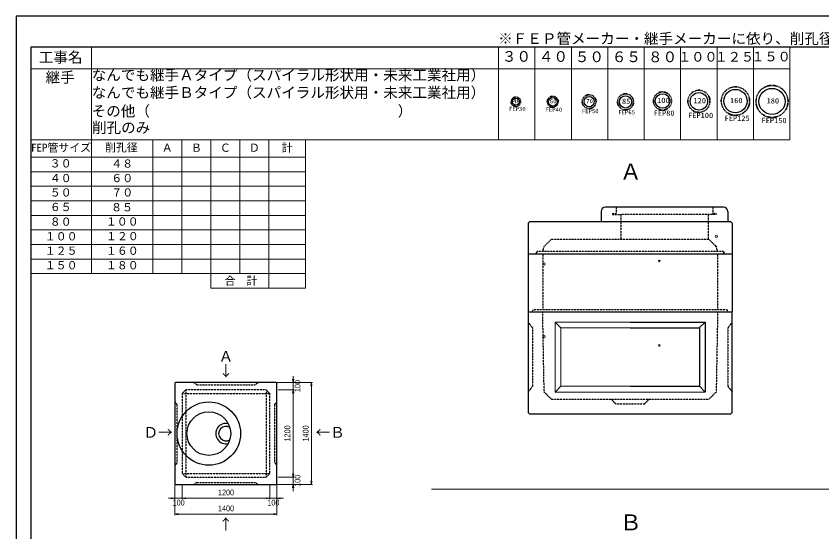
# Model space of a CAD drawing. Units: millimetres, scale not verified. Extents: x -420 to 421, y -297 to 297.
# Drawn here: x -420 to 132, y -57 to 297 of the extents above; entities that cross this region are included whole.
import ezdxf
from ezdxf.enums import TextEntityAlignment as Align

# ---------------------------------------------------------------- set-up
doc = ezdxf.new("R2010")
doc.units = ezdxf.units.MM
doc.header["$PDMODE"] = 32
doc.header["$PDSIZE"] = 0.5
doc.linetypes.add('USER1', pattern=[12.95, 6.35, -3.175, 0.25, -3.175])
doc.linetypes.add('USER2', pattern=[4.7625, 3.175, -1.5875])
doc.layers.add('0-0', color=7, linetype='Continuous')
for name, color, linetype, lineweight in [('0-1_0', 9, 'Continuous', 25), ('0-2_dims', 7, 'Continuous', 18), ('0-3_pen1実線', 4, 'Continuous', 13), ('0-4_pen2実線', 3, 'Continuous', 13), ('0-5_pen3実線', 7, 'Continuous', 25), ('0-6_pen4実線', 7, 'Continuous', 25), ('0-7_pen2破線', 3, 'USER2', 25), ('0-8_鉄筋', 1, 'Continuous', 25), ('0-9_draw', 7, 'Continuous', 13)]:
    doc.layers.add(name, color=color, linetype=linetype, lineweight=lineweight)
doc.styles.add('ＭＳ ゴシック', font='')
doc.styles.add('ＭＳ Ｐゴシック', font='')
doc.styles.get('ＭＳ ゴシック').set_extended_font_data('MS Gothic')
doc.styles.get('ＭＳ Ｐゴシック').set_extended_font_data('MS PGothic')

# ---------------------------------------------------------------- blocks, each defined once
blk = doc.blocks.new('部分図 1')
at = {"layer": '0-1_0'}
blk.add_lwpolyline([(0, 0), (16824, 0), (16824, 11878), (0, 11878)], close=True, dxfattribs=at)
at = {"layer": '0-2_dims'}
for p, q in [((1035, 8343.9), (1035, 11449.7)), ((6615.84, 10178), (6615.84, 11453)), ((7117.84, 10178), (7117.84, 11453)), ((7616.84, 10178), (7616.84, 11453)), ((8116.84, 10178), (8116.84, 11453)), ((8616.84, 10178), (8616.84, 11453)), ((9115.84, 10178), (9115.84, 11453)), ((9616.84, 10178), (9616.84, 11453)), ((10117.84, 10178), (10117.84, 11453)), ((10614.84, 10178), (10614.84, 11453)), ((200, 11152), (10614.84, 11152)), ((200, 10178), (10614.84, 10178)), ((1876.07, 8343.9), (1876.07, 10178)), ((2272.07, 8343.9), (2272.07, 10178)), ((2673.07, 8144), (2673.07, 10178)), ((3071.07, 8343.9), (3071.07, 10178)), ((3469.07, 8144), (3469.07, 10178)), ((200, 9940.1), (3972, 9940.1)), ((200, 9741.1), (3972, 9741.1)), ((200, 9542.3), (3972, 9542.3)), ((200, 9341.5), (3972, 9341.5)), ((200, 9142.5), (3972, 9142.5)), ((200, 8941.5), (3972, 8941.5)), ((200, 8741.5), (3972, 8741.5)), ((200, 8541.7), (3972, 8541.7)), ((3972, 8364.3), (3972, 8144)), ((2673.07, 8144), (3972, 8144)), ((16434, 5383), (5700, 5383))]:
    blk.add_line(p, q, dxfattribs=at)
at = {"layer": '0-2_dims', "lineweight": 13}
for p, q in [((3800.5, 6846.5), (3800.5, 6936.5)), ((3583.5, 6846.5), (3815.5, 6846.5)), ((3583.5, 6846.5), (4066.5, 6846.5)), ((3593.5, 6746.5), (3815.5, 6746.5)), ((3593.5, 6746.5), (3815.5, 6746.5)), ((3800.5, 6746.5), (3800.5, 6846.5)), ((3800.5, 6746.5), (3800.5, 6656.5)), ((3800.5, 6746.5), (3800.5, 5546.5)), ((4051.5, 5446.5), (4051.5, 6846.5)), ((3593.5, 5546.5), (3815.5, 5546.5)), ((3593.5, 5546.5), (3815.2, 5546.5)), ((3800.2, 5546.5), (3800.2, 5636.5)), ((3800.2, 5546.5), (3800.2, 5446.5)), ((2178.5, 5441.5), (2178.5, 5243.5)), ((2178.5, 5441.5), (2178.5, 5024.5)), ((2278.5, 5431.5), (2278.5, 5243.5)), ((2278.5, 5431.5), (2278.5, 5243.5)), ((3478.5, 5431.5), (3478.5, 5243.5)), ((3478.5, 5431.5), (3478.5, 5243.5)), ((3578.5, 5441.5), (3578.5, 5243.5)), ((3578.5, 5441.5), (3578.5, 5024.5)), ((3583.5, 5446.5), (3815.2, 5446.5)), ((3583.5, 5446.5), (4066.5, 5446.5)), ((3800.2, 5446.5), (3800.2, 5356.5)), ((2178.5, 5258.5), (2088.5, 5258.5)), ((2278.5, 5258.5), (2178.5, 5258.5)), ((2278.5, 5258.5), (2368.5, 5258.5)), ((2278.5, 5258.5), (3478.5, 5258.5)), ((3478.5, 5258.5), (3388.5, 5258.5)), ((3478.5, 5258.5), (3578.5, 5258.5)), ((3578.5, 5258.5), (3668.5, 5258.5)), ((2178.5, 5039.5), (3578.5, 5039.5))]:
    blk.add_line(p, q, dxfattribs=at)
at = {"layer": '0-2_dims'}
blk.add_lwpolyline([(200, 8343.9), (3972, 8343.9), (3972, 10178), (200, 10178)], close=True, dxfattribs=at)
at = {"layer": '0-2_dims', "lineweight": 13}
for points in [[(3793, 6891.5), (3800.5, 6846.5), (3808, 6891.5)], [(3808, 6701.5), (3800.5, 6746.5), (3793, 6701.5)], [(3808, 6701.5), (3800.5, 6746.5), (3793, 6701.5)], [(4059, 6801.5), (4051.5, 6846.5), (4044, 6801.5)], [(3792.7, 5591.5), (3800.2, 5546.5), (3807.7, 5591.5)], [(3793, 5591.5), (3800.5, 5546.5), (3808, 5591.5)], [(3807.7, 5401.5), (3800.2, 5446.5), (3792.7, 5401.5)], [(4044, 5491.5), (4051.5, 5446.5), (4059, 5491.5)], [(2133.5, 5251), (2178.5, 5258.5), (2133.5, 5266)], [(2323.5, 5266), (2278.5, 5258.5), (2323.5, 5251)], [(2323.5, 5266), (2278.5, 5258.5), (2323.5, 5251)], [(3433.5, 5251), (3478.5, 5258.5), (3433.5, 5266)], [(3433.5, 5251), (3478.5, 5258.5), (3433.5, 5266)], [(3623.5, 5266), (3578.5, 5258.5), (3623.5, 5251)], [(2223.5, 5047), (2178.5, 5039.5), (2223.5, 5032)], [(3533.5, 5032), (3578.5, 5039.5), (3533.5, 5047)]]:
    blk.add_lwpolyline(points, dxfattribs=at)
at = {"layer": '0-3_pen1実線'}
blk.add_line((8293.83, 9149.1), (8287.88, 9155.05), dxfattribs=at)
at = {"layer": '0-4_pen2実線'}
for centre, radius in [((9603.93, 8855.02), 16), ((8823.93, 8516), 12), ((7243.93, 8476), 16), ((7243.93, 7476.6), 16), ((8823.93, 7356.6), 12)]:
    blk.add_circle(centre, radius, dxfattribs=at)
at = {"layer": '0-5_pen3実線'}
for p, q in [((8023.83, 9195.05), (8023.83, 9055.05)), ((9703.83, 9255.05), (8083.83, 9255.05)), ((9763.83, 9195.05), (9763.83, 9055.05)), ((7023.93, 9035.02), (7043.93, 9055.02)), ((7023.93, 9035.02), (7023.93, 8615.02)), ((9803.93, 9055.02), (7043.93, 9055.02)), ((9823.93, 9035.02), (9803.93, 9055.02)), ((9823.93, 9035.02), (9823.93, 8615.02)), ((7023.93, 8615.02), (9823.93, 8615.02)), ((9823.93, 8616), (9823.93, 7816)), ((9823.93, 6436.6), (9823.93, 7816.6)), ((9451.93, 7676.6), (9371.93, 7596.6)), ((2188.5, 6846.5), (2178.5, 6836.5)), ((2178.5, 6836.5), (2178.5, 5456.5)), ((3568.5, 6846.5), (2188.5, 6846.5)), ((3568.5, 6846.5), (3578.5, 6836.5)), ((3578.5, 5456.5), (3578.5, 6836.5)), ((8423.93, 6796.6), (9373.93, 6796.6)), ((9373.93, 6796.6), (9453.93, 6716.6)), ((7393.93, 6716.6), (9451.23, 6719.3)), ((7043.93, 6416.6), (9803.93, 6416.6)), ((9823.93, 6436.6), (9803.93, 6416.6)), ((2178.5, 5456.5), (2188.5, 5446.5)), ((2188.5, 5446.5), (3568.5, 5446.5)), ((3578.5, 5456.5), (3568.5, 5446.5))]:
    blk.add_line(p, q, dxfattribs=at)
for points in [[(7023.93, 8616), (7023.93, 7816), (9823.93, 7816)], [(7023.93, 7816.6), (7023.93, 6436.6), (7043.93, 6416.6)], [(8423.93, 7676.6), (9453.93, 7676.6), (9453.93, 6716.6)], [(8423.93, 7596.6), (9373.93, 7596.6), (9373.93, 6796.6)]]:
    blk.add_lwpolyline(points, dxfattribs=at)
for radius in [435, 300]:
    blk.add_circle((2643.5, 6146.5), radius, dxfattribs=at)
for centre, radius, start, end in [((8083.83, 9195.05), 60, 90, 180), ((9703.83, 9195.05), 60, 0, 90), ((2878.5, 6146.5), 140, 76.66624, 283.33376), ((2878.5, 6146.5), 100, 58.18841, 301.81159)]:
    blk.add_arc(centre, radius, start, end, dxfattribs=at)
at = {"layer": '0-6_pen4実線'}
blk.add_lwpolyline([(200, 200), (16610, 200), (16610, 11452), (200, 11452)], close=True, dxfattribs=at)
at = {"layer": '0-7_pen2破線'}
for p, q in [((8229.83, 9255.05), (8229.83, 9167.05)), ((9557.83, 9255.05), (9557.83, 9155.05)), ((8181.83, 9167.05), (8229.83, 9167.05)), ((8181.83, 9167.05), (8181.83, 9155.05)), ((8181.83, 9155.05), (8293.83, 9155.05)), ((8293.83, 9155.05), (8293.83, 9055.05)), ((9605.83, 9155.05), (8293.83, 9155.05)), ((9493.83, 9155.05), (9493.83, 9055.05)), ((9605.83, 9167.05), (9557.83, 9167.05)), ((9605.83, 9167.05), (9605.83, 9155.05)), ((8293.93, 9055.02), (8293.93, 8815.02)), ((9493.93, 9055.02), (9493.93, 8815.02)), ((7243.93, 8715.02), (7343.93, 8815.02)), ((7343.93, 8815.02), (8423.93, 8815.02)), ((8423.93, 8815.02), (9503.93, 8815.02)), ((9603.93, 8715.02), (9503.93, 8815.02)), ((9703.93, 8645.02), (7143.93, 8645.02)), ((7223.93, 8645.02), (7243.93, 8715.02)), ((9623.93, 8645.02), (9603.93, 8715.02)), ((9703.93, 8645.02), (9713.93, 8615.02)), ((9713.93, 8615.02), (9703.93, 8645.02)), ((7223.93, 8616), (7223.93, 7846)), ((9623.93, 8616), (9623.93, 7846)), ((7083.93, 7816), (7093.93, 7846)), ((8423.93, 7846), (7093.93, 7846)), ((7243.93, 6716.6), (7223.93, 7816.6)), ((9753.93, 7846), (8423.93, 7846)), ((9763.93, 7816), (9753.93, 7846)), ((9823.93, 7676.6), (9763.93, 7596.6)), ((9763.93, 7596.6), (9763.93, 6796.6)), ((2278.5, 6696.5), (2328.5, 6746.5)), ((3428.5, 6746.5), (2328.5, 6746.5)), ((2328.5, 6746.5), (2328.5, 5546.5)), ((2478.5, 6816.5), (2438.5, 6846.5)), ((2478.5, 6816.5), (3278.5, 6816.5)), ((3278.5, 6816.5), (3318.5, 6846.5)), ((3428.5, 6746.5), (3478.5, 6696.5)), ((3428.5, 6746.5), (3428.5, 5546.5)), ((9763.93, 6796.6), (9823.93, 6716.6)), ((2278.5, 6696.5), (2278.5, 5596.5)), ((2278.5, 6696.5), (3478.5, 6696.5)), ((3478.5, 5596.5), (3478.5, 6696.5)), ((7343.93, 6616.6), (7243.93, 6716.6)), ((3548.5, 6546.5), (3578.5, 6586.5)), ((3548.5, 5746.5), (3548.5, 6546.5)), ((7343.93, 6616.6), (9503.93, 6616.6)), ((8223.93, 6556.6), (8163.93, 6616.6)), ((2208.5, 5746.5), (2178.5, 5706.5)), ((3548.5, 5746.5), (3578.5, 5706.5)), ((2328.5, 5546.5), (2278.5, 5596.5)), ((2278.5, 5596.5), (3478.5, 5596.5)), ((2328.5, 5546.5), (3428.5, 5546.5)), ((3478.5, 5596.5), (3428.5, 5546.5)), ((2478.5, 5476.5), (2438.5, 5446.5)), ((2478.5, 5476.5), (3278.5, 5476.5)), ((3278.5, 5476.5), (3318.5, 5446.5))]:
    blk.add_line(p, q, dxfattribs=at)
for points in [[(7143.93, 8645.02), (7133.93, 8615.02), (7143.93, 8645.02)], [(9623.4, 7816.6), (9603.93, 6716.6), (9503.93, 6616.6)], [(7023.93, 7676.6), (7083.93, 7596.6), (7083.93, 6796.6), (7023.93, 6716.6)], [(2208.5, 5746.5), (2208.5, 6546.5), (2178.5, 6586.5)], [(8223.93, 6556.6), (8623.93, 6556.6), (8683.93, 6616.6)]]:
    blk.add_lwpolyline(points, dxfattribs=at)
blk.add_point((9603.93, 8715.02), dxfattribs=at)
at = {"layer": '0-8_鉄筋', "linetype": 'USER1', "lineweight": 35}
for centre, radius in [((8867.94, 10712.5), 125), ((9366.94, 10708.4), 151.71), ((9867.94, 10711.4), 195), ((10369.94, 10706.4), 220.1), ((6855.94, 10702.5), 65), ((7361.94, 10702.4), 75), ((7860.94, 10703.5), 95), ((8360.74, 10701.4), 110)]:
    blk.add_circle(centre, radius, dxfattribs=at)
at = {"layer": '0-8_鉄筋'}
for centre, radius in [((9867.94, 10711.5), 160), ((10369.94, 10706.5), 179.11), ((6855.94, 10702.5), 48), ((7361.94, 10701.5), 60), ((7860.94, 10703.5), 70), ((8360.94, 10700.5), 85), ((8867.94, 10712.5), 100), ((9366.94, 10708.5), 120)]:
    blk.add_circle(centre, radius, dxfattribs=at)
at = {"layer": '0-9_draw'}
for p, q in [((7393.93, 7676.6), (7393.93, 6716.6)), ((7393.93, 7676.6), (7473.93, 7596.6)), ((7393.93, 7676.6), (8423.93, 7676.6)), ((7473.93, 7596.6), (7473.93, 6796.6)), ((7473.93, 7596.6), (8423.93, 7596.6)), ((7473.93, 6796.6), (7393.93, 6716.6)), ((7473.93, 6796.6), (8423.93, 6796.6))]:
    blk.add_line(p, q, dxfattribs=at)
at = {"layer": '0-2_dims', "style": 'ＭＳ ゴシック'}
for s, height, p in [('※ＦＥＰ管メーカー・継手メーカーに依り、削孔径は異なります。', 146.6, (6613.66, 11451.93)), ('工事名', 146.6, (311, 11195.7)), ('３０', 146.6, (6663.84, 11207)), ('４０', 146.6, (7171.84, 11206)), ('５０', 146.6, (7664.84, 11202)), ('６５', 146.6, (8171.84, 11202)), ('８０', 146.6, (8668.84, 11201)), ('１００', 132, (9081.84, 11214)), ('１２５', 132, (9583.84, 11214)), ('１５０', 132, (10086.84, 11217)), ('なんでも継手Ａタイプ（スパイラル形状用・未来工業社用）\u3000\u3000', 146.6, (1037, 10951.7)), ('継手', 146.6, (405, 10920.7)), ('なんでも継手Ｂタイプ（スパイラル形状用・未来工業社用）\u3000\u3000', 146.6, (1037, 10711.7)), ('その他（\u3000\u3000\u3000\u3000\u3000\u3000\u3000\u3000\u3000\u3000\u3000\u3000\u3000\u3000\u3000\u3000\u3000）', 146.6, (1036, 10456.7)), ('削孔のみ', 146.6, (1040, 10229.7)), ('FEP管サイズ', 110, (205.07, 9984)), ('削孔径', 110, (1218.07, 9986)), ('Ａ', 110, (1998.07, 9982)), ('Ｂ', 110, (2398.07, 9982)), ('Ｃ', 110, (2796.07, 9982)), ('Ｄ', 110, (3193.07, 9982)), ('計', 110, (3644.07, 9982)), ('３０', 110, (461.07, 9767)), ('４８', 110, (1305.07, 9764)), ('Ａ', 219.9, (8282.01, 9566.8)), ('４０', 110, (461.97, 9565)), ('６０', 110, (1305.97, 9565)), ('５０', 110, (461.97, 9367.6)), ('７０', 110, (1305.97, 9367.6)), ('６５', 110, (461.97, 9168.3)), ('８５', 110, (1302.97, 9164.6)), ('８０', 110, (462.07, 8966.6)), ('１００', 110, (1231.07, 8968.4)), ('１００', 110, (392.97, 8765.6)), ('１２０', 110, (1231.97, 8767.6)), ('１２５', 110, (392.97, 8568.2)), ('１６０', 110, (1231.97, 8567.7)), ('１５０', 110, (392.97, 8368.2)), ('１８０', 110, (1231.97, 8368.2)), ('合\u3000計', 110, (2860.07, 8155)), ('Ａ', 146.6, (2778.5, 7088.5)), ('↓', 146.6, (2778.5, 6888.5)), ('Ｄ→', 146.6, (1748.5, 6045.5)), ('←Ｂ', 146.6, (4108.5, 6045.5)), ('↑', 146.6, (2776.5, 4785.5)), ('Ｂ', 219.9, (8282.01, 4750.8))]:
    blk.add_text(s, height=height, dxfattribs=at).set_placement(p, align=Align.BOTTOM_LEFT)
at = {"layer": '0-2_dims', "style": 'ＭＳ Ｐゴシック', "width": 0.9}
for s, p in [('100', (3924.59, 6714.68)), ('1200', (3785.5, 6037.41)), ('1400', (4036.5, 6037.41)), ('100', (3924.29, 5414.68))]:
    blk.add_text(s, height=79.98, rotation=90, dxfattribs=at).set_placement(p, align=Align.BOTTOM_LEFT)
for s, p in [('1200', (2769.41, 5273.5)), ('100', (2146.68, 5134.41)), ('100', (3446.68, 5134.41)), ('1400', (2769.41, 5054.5))]:
    blk.add_text(s, height=79.98, dxfattribs=at).set_placement(p, align=Align.BOTTOM_LEFT)
at = {"layer": '0-8_鉄筋', "color": 7, "style": 'ＭＳ ゴシック'}
for s, height, p in [('48', 58.65, (6815.74, 10663.4)), ('60', 58.65, (7321.74, 10662.4)), ('70', 58.65, (7820.74, 10664.4)), ('85', 73.31, (8311.74, 10650.2)), ('100', 73.31, (8793.24, 10662.4)), ('120', 73.31, (9292.24, 10658.4)), ('160', 73.31, (9793.24, 10661.4)), ('180', 73.31, (10295.24, 10656.4)), ('FEP30', 58.65, (6760.94, 10557.5)), ('FEP40', 58.65, (7262.74, 10547.3)), ('FEP50', 58.65, (7761.14, 10527.1)), ('FEP65', 58.65, (8261.34, 10511.4)), ('FEP80', 73.31, (8746.34, 10487.3)), ('FEP100', 73.31, (9218.74, 10456.6)), ('FEP125', 73.31, (9719.74, 10417)), ('FEP150', 73.31, (10225.74, 10386.6))]:
    blk.add_text(s, height=height, dxfattribs=at).set_placement(p, align=Align.BOTTOM_LEFT)

msp = doc.modelspace()

# ---------------------------------------------------------------- block references
at = {"layer": '0-0', "xscale": 0.05, "yscale": 0.05}
msp.add_blockref('部分図 1', (-420.5, -297), dxfattribs=at)

doc.saveas('drawing.dxf')
